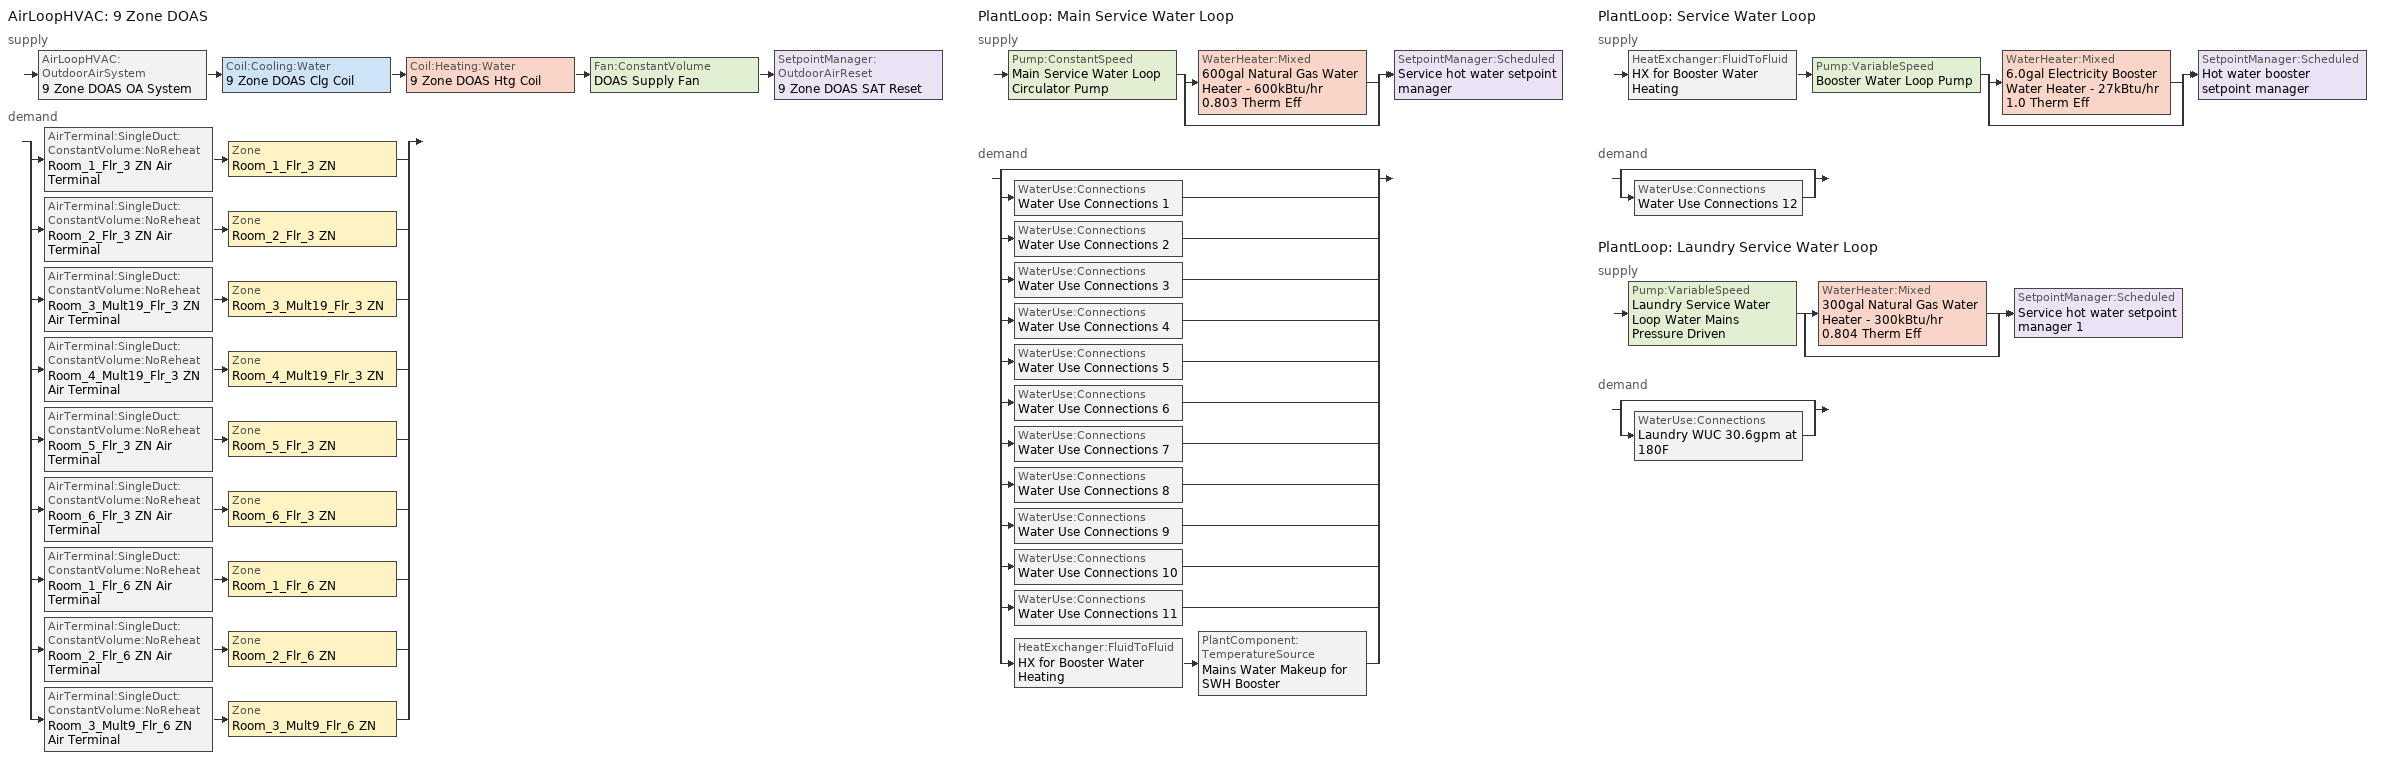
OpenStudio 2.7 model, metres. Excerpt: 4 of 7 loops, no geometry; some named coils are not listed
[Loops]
AirLoopHVAC '9 Zone DOAS'
 supply: AirLoopHVAC:OutdoorAirSystem '9 Zone DOAS OA System' > Coil:Cooling:Water '9 Zone DOAS Clg Coil' > Coil:Heating:Water '9 Zone DOAS Htg Coil' > Fan:ConstantVolume 'DOAS Supply Fan' > SetpointManager:OutdoorAirReset '9 Zone DOAS SAT Reset'
 demand: split
  | AirTerminal:SingleDuct:ConstantVolume:NoReheat 'Room_1_Flr_3 ZN Air Terminal' > Zone 'Room_1_Flr_3 ZN'
  | AirTerminal:SingleDuct:ConstantVolume:NoReheat 'Room_2_Flr_3 ZN Air Terminal' > Zone 'Room_2_Flr_3 ZN'
  | AirTerminal:SingleDuct:ConstantVolume:NoReheat 'Room_3_Mult19_Flr_3 ZN Air Terminal' > Zone 'Room_3_Mult19_Flr_3 ZN'
  | AirTerminal:SingleDuct:ConstantVolume:NoReheat 'Room_4_Mult19_Flr_3 ZN Air Terminal' > Zone 'Room_4_Mult19_Flr_3 ZN'
  | AirTerminal:SingleDuct:ConstantVolume:NoReheat 'Room_5_Flr_3 ZN Air Terminal' > Zone 'Room_5_Flr_3 ZN'
  | AirTerminal:SingleDuct:ConstantVolume:NoReheat 'Room_6_Flr_3 ZN Air Terminal' > Zone 'Room_6_Flr_3 ZN'
  | AirTerminal:SingleDuct:ConstantVolume:NoReheat 'Room_1_Flr_6 ZN Air Terminal' > Zone 'Room_1_Flr_6 ZN'
  | AirTerminal:SingleDuct:ConstantVolume:NoReheat 'Room_2_Flr_6 ZN Air Terminal' > Zone 'Room_2_Flr_6 ZN'
  | AirTerminal:SingleDuct:ConstantVolume:NoReheat 'Room_3_Mult9_Flr_6 ZN Air Terminal' > Zone 'Room_3_Mult9_Flr_6 ZN'
PlantLoop 'Main Service Water Loop'
 supply: Pump:ConstantSpeed 'Main Service Water Loop Circulator Pump' > split
  | WaterHeater:Mixed '600gal Natural Gas Water Heater - 600kBtu/hr 0.803 Therm Eff'
  | bypass
  join > SetpointManager:Scheduled 'Service hot water setpoint manager'
 demand: split
  | bypass
  | WaterUse:Connections 'Water Use Connections 1'
  | WaterUse:Connections 'Water Use Connections 2'
  | WaterUse:Connections 'Water Use Connections 3'
  | WaterUse:Connections 'Water Use Connections 4'
  | WaterUse:Connections 'Water Use Connections 5'
  | WaterUse:Connections 'Water Use Connections 6'
  | WaterUse:Connections 'Water Use Connections 7'
  | WaterUse:Connections 'Water Use Connections 8'
  | WaterUse:Connections 'Water Use Connections 9'
  | WaterUse:Connections 'Water Use Connections 10'
  | WaterUse:Connections 'Water Use Connections 11'
  | HeatExchanger:FluidToFluid 'HX for Booster Water Heating' > PlantComponent:TemperatureSource 'Mains Water Makeup for SWH Booster'
PlantLoop 'Service Water Loop'
 supply: HeatExchanger:FluidToFluid 'HX for Booster Water Heating' > Pump:VariableSpeed 'Booster Water Loop Pump' > split
  | WaterHeater:Mixed '6.0gal Electricity Booster Water Heater - 27kBtu/hr 1.0 Therm Eff'
  | bypass
  join > SetpointManager:Scheduled 'Hot water booster setpoint manager'
 demand: split
  | bypass
  | WaterUse:Connections 'Water Use Connections 12'
PlantLoop 'Laundry Service Water Loop'
 supply: Pump:VariableSpeed 'Laundry Service Water Loop Water Mains Pressure Driven' > split
  | WaterHeater:Mixed '300gal Natural Gas Water Heater - 300kBtu/hr 0.804 Therm Eff'
  | bypass
  join > SetpointManager:Scheduled 'Service hot water setpoint manager 1'
 demand: split
  | bypass
  | WaterUse:Connections 'Laundry WUC 30.6gpm at 180F'
[Sizing:Zone] Zone Cooling Design Supply Air Temperature Input Method=SupplyAirTemperature; Zone Cooling Design Supply Air Temperature {C}=12.7778; Zone Cooling Design Supply Air Temperature Difference {deltaC}=11.11; Zone Heating Design Supply Air Temperature Input Method=SupplyAirTemperature; Zone Heating Design Supply Air Temperature {C}=40; Zone Heating Design Supply Air Temperature Difference {deltaC}=11.11; Zone Cooling Design Supply Air Humidity Ratio {kg-H2O/kg-air}=0.0085; Zone Heating Design Supply Air Humidity Ratio {kg-H2O/kg-air}=0.008; Heating Design Air Flow Method=DesignDay
Name | Cooling Design Air Flow Method | Account for Dedicated Outdoor Air System | Dedicated Outdoor Air System Control Strategy | Dedicated Outdoor Air Low Setpoint Temperature for Design {C} | Dedicated Outdoor Air High Setpoint Temperature for Design {C} | Cooling Minimum Air Flow Fraction
Basement ZN | DesignDayWithLimit | No | NeutralSupplyAir | autosize | autosize
Kitchen_Flr_6 ZN | DesignDayWithLimit | No | NeutralSupplyAir | autosize | autosize | 0.7
Room_1_Flr_3 ZN; Room_1_Flr_6 ZN; Room_2_Flr_3 ZN; Room_2_Flr_6 ZN; Room_3_Mult19_Flr_3 ZN; Room_3_Mult9_Flr_6 ZN; Room_4_Mult19_Flr_3 ZN; Room_5_Flr_3 ZN; Room_6_Flr_3 ZN | DesignDay | Yes | ColdSupplyAir | 12.7778 | 15.5556
[Zone equipment]
Room_1_Flr_3 ZN: Room_1_Flr_3 ZN Air Terminal, Room_1_Flr_3 ZN FCU
Room_1_Flr_6 ZN: Room_1_Flr_6 ZN Air Terminal, Room_1_Flr_6 ZN FCU
Room_2_Flr_3 ZN: Room_2_Flr_3 ZN Air Terminal, Room_2_Flr_3 ZN FCU
Room_2_Flr_6 ZN: Room_2_Flr_6 ZN Air Terminal, Room_2_Flr_6 ZN FCU
Room_3_Mult19_Flr_3 ZN: Room_3_Mult19_Flr_3 ZN Air Terminal, Room_3_Mult19_Flr_3 ZN FCU
Room_3_Mult9_Flr_6 ZN: Room_3_Mult9_Flr_6 ZN Air Terminal, Room_3_Mult9_Flr_6 ZN FCU
Room_4_Mult19_Flr_3 ZN: Room_4_Mult19_Flr_3 ZN Air Terminal, Room_4_Mult19_Flr_3 ZN FCU
Room_5_Flr_3 ZN: Room_5_Flr_3 ZN Air Terminal, Room_5_Flr_3 ZN FCU
Room_6_Flr_3 ZN: Room_6_Flr_3 ZN Air Terminal, Room_6_Flr_3 ZN FCU
[PlantLoop] Glycol Concentration=0; Plant Loop Volume {m3}=Autocalculate; Load Distribution Scheme=Optimal
Name | Maximum Loop Temperature {C} | Minimum Loop Temperature {C}
Main Service Water Loop; Laundry Service Water Loop | 60 | 10
Service Water Loop
[Sizing:Plant] Loop Type=Heating; Loop Design Temperature Difference {deltaC}=5; Sizing Option=NonCoincident; Zone Timesteps in Averaging Window=1; Coincident Sizing Factor Mode=None
Name | Design Loop Exit Temperature {C}
Main Service Water Loop | 60
Service Water Loop; Laundry Service Water Loop | 82.2222
[SetpointManager:Scheduled] Control Variable=Temperature
Name | Schedule | Setpoint Node or NodeList
Service hot water setpoint manager | Service Water Loop Temp - 140F | Main Service Water Loop Supply Outlet Node
Hot water booster setpoint manager | Service Water Booster Temp - 180.00000000000006F | Service Water Loop Supply Outlet Node
Service hot water setpoint manager 1 | Service Water Loop Temp - 180F | Laundry Service Water Loop Supply Outlet Node
[Pump:VariableSpeed] Pump Control Type=Continuous; Skin Loss Radiative Fraction=0.5; Design Power Sizing Method=PowerPerFlowPerPressure; Design Electric Power per Unit Flow Rate {W/(m3/s)}=348701.1; Design Shaft Power per Unit Flow Rate per Unit Head {W-s/m3-Pa}=1.28205; Design Minimum Flow Rate Fraction=0
Name | Rated Pump Head {Pa} | Rated Power Consumption {W} | Motor Efficiency | Minimum Flow Rate {m3/s}
Booster Water Loop Pump | 0 | 0 | 1 | 0
Laundry Service Water Loop Water Mains Pressure Driven | 0.001 |  | 0.7
[Pump:ConstantSpeed]
Main Service Water Loop Circulator Pump: Rated Flow Rate {m3/s}=autosize; Rated Pump Head {Pa}=29891; Rated Power Consumption {W}=autosize; Motor Efficiency=0.855; Fraction of Motor Inefficiencies to Fluid Stream=0; Pump Control Type=Intermittent; Design Power Sizing Method=PowerPerFlowPerPressure; Design Electric Power per Unit Flow Rate {W/(m3/s)}=348701.1; Design Shaft Power per Unit Flow Rate per Unit Head {W-s/m3-Pa}=1.28205
[AirLoopHVAC]
9 Zone DOAS: Availability Schedule=HotelLarge HVACOperationSchd; Design Supply Air Flow Rate {m3/s}=AutoSize
[Sizing:System]
9 Zone DOAS: Type of Load to Size On=VentilationRequirement; Design Outdoor Air Flow Rate {m3/s}=Autosize; Central Heating Maximum System Air Flow Ratio=1; Preheat Design Temperature {C}=7; Preheat Design Humidity Ratio {kg-H2O/kg-Air}=0.008; Precool Design Temperature {C}=12.8; Precool Design Humidity Ratio {kg-H2O/kg-Air}=0.008; Central Cooling Design Supply Air Temperature {C}=12.7778; Central Heating Design Supply Air Temperature {C}=15.5556; Sizing Option=Coincident; 100% Outdoor Air in Cooling=Yes; 100% Outdoor Air in Heating=Yes; Central Cooling Design Supply Air Humidity Ratio {kg-H2O/kg-Air}=0.0085; Central Heating Design Supply Air Humidity Ratio {kg-H2O/kg-Air}=0.008; Cooling Design Air Flow Method=DesignDay; Cooling Design Air Flow Rate {m3/s}=0; Heating Design Air Flow Method=DesignDay; Heating Design Air Flow Rate {m3/s}=0; System Outdoor Air Method=ZoneSum; Zone Maximum Outdoor Air Fraction=1; Cooling Supply Air Flow Rate Per Floor Area {m3/s-m2}=0.00996765; Cooling Fraction of Autosized Cooling Supply Air Flow Rate=1; Cooling Supply Air Flow Rate Per Unit Cooling Capacity {m3/s-W}=3.94755e-05; Heating Supply Air Flow Rate Per Floor Area {m3/s-m2}=0.00996765; Heating Fraction of Autosized Heating Supply Air Flow Rate=1; Heating Fraction of Autosized Cooling Supply Air Flow Rate=1; Heating Supply Air Flow Rate Per Unit Heating Capacity {m3/s-W}=3.15882e-05; Cooling Design Capacity Method=CoolingDesignCapacity; Cooling Design Capacity {W}=autosize; Cooling Design Capacity Per Floor Area {W/m2}=234.7; Fraction of Autosized Cooling Design Capacity=1; Heating Design Capacity Method=HeatingDesignCapacity; Heating Design Capacity {W}=autosize; Heating Design Capacity Per Floor Area {W/m2}=157; Fraction of Autosized Heating Design Capacity=1; Central Cooling Capacity Control Method=OnOff
[Controller:OutdoorAir]
9 Zone DOAS OA Controller: Minimum Outdoor Air Flow Rate {m3/s}=autosize; Maximum Outdoor Air Flow Rate {m3/s}=Autosize; Economizer Control Type=DifferentialEnthalpy; Economizer Control Action Type=ModulateFlow; Lockout Type=NoLockout; Minimum Limit Type=FixedMinimum; Minimum Outdoor Air Schedule=HotelLarge MinOA_MotorizedDamper_Sched; Minimum Fraction of Outdoor Air Schedule=HotelLarge FLR_3_DOAS_OAminOAFracSchedule; Controller Mechanical Ventilation=Controller Mechanical Ventilation 1; High Humidity Control=No; Heat Recovery Bypass Control Type=BypassWhenWithinEconomizerLimits
[Controller:MechanicalVentilation]
Controller Mechanical Ventilation 1: Availability Schedule=Always On Discrete; System Outdoor Air Method=ZoneSum
[AirLoopHVAC:OutdoorAirSystem]
9 Zone DOAS OA System: Controller=9 Zone DOAS OA Controller
[Fan:ConstantVolume]
DOAS Supply Fan: Availability Schedule=Always On Discrete; Fan Total Efficiency=0.58175; Pressure Rise {Pa}=622.722; Maximum Flow Rate {m3/s}=2.0512; Motor Efficiency=0.895; Motor In Airstream Fraction=1
[SetpointManager:OutdoorAirReset]
9 Zone DOAS SAT Reset: Control Variable=Temperature; Setpoint at Outdoor Low Temperature {C}=15.5556; Outdoor Low Temperature {C}=15.5556; Setpoint at Outdoor High Temperature {C}=12.7778; Outdoor High Temperature {C}=21.1111; Setpoint Node or NodeList=9 Zone DOAS Supply Outlet Node
[AirTerminal:SingleDuct:ConstantVolume:NoReheat] Availability Schedule=Always On Discrete; Maximum Air Flow Rate {m3/s}=AutoSize
Room_1_Flr_3 ZN Air Terminal; Room_2_Flr_3 ZN Air Terminal; Room_3_Mult19_Flr_3 ZN Air Terminal; Room_4_Mult19_Flr_3 ZN Air Terminal; Room_5_Flr_3 ZN Air Terminal; Room_6_Flr_3 ZN Air Terminal; Room_1_Flr_6 ZN Air Terminal; Room_2_Flr_6 ZN Air Terminal; Room_3_Mult9_Flr_6 ZN Air Terminal
[Refrigeration:System]
RefrSystem - Large Hotel: Refrigeration Condenser=Refrigeration Condenser Air Cooled 1; Minimum Condensing Temperature {C}=21; Refrigeration System Working Fluid Type=R404a; Suction Temperature Control Type=ConstantSuctionTemperature; Suction Piping Zone=Kitchen_Flr_6 ZN
[Refrigeration:Case]
Case Large Hotel: Availability Schedule=Always On Discrete; Zone=Kitchen_Flr_6 ZN; Rated Ambient Temperature {C}=23.8889; Rated Ambient Relative Humidity {percent}=55; Rated Total Cooling Capacity per Unit Length {W/m}=705.755; Rated Latent Heat Ratio=0.3; Rated Runtime Fraction=0.85; Case Length {m}=3.6576; Case Operating Temperature {C}=2; Latent Case Credit Curve Type=CaseTemperatureMethod; Latent Case Credit Curve=Refrigeration Case Latent Credit Curve; Standard Case Fan Power per Unit Length {W/m}=180.446; Operating Case Fan Power per Unit Length {W/m}=180.446; Standard Case Lighting Power per Unit Length {W/m}=108.268; Installed Case Lighting Power per Unit Length {W/m}=108.268; Case Lighting Schedule=Always On Discrete; Fraction of Lighting Energy to Case=0.5; Anti-Sweat Heater Control Type=None; Humidity at Zero Anti-Sweat Heater Energy {percent}=0; Case Height {m}=1.5; Fraction of Anti-Sweat Heater Energy to Case=0.7; Case Defrost Power per Unit Length {W/m}=0; Case Defrost Type=OffCycle; Case Defrost Schedule=Refrigeration Defrost Schedule; Case Defrost Drip-Down Schedule=Refrigeration Defrost Schedule 1; Defrost Energy Correction Curve Type=None; Under Case HVAC Return Air Fraction=0; Refrigerated Case Restocking Schedule=Always Off; Case Credit Fraction Schedule=Refrigeration Case Credit Schedule; Design Evaporator Temperature or Brine Inlet Temperature {C}=-5.56
[Refrigeration:WalkIn]
Walk-In Large Hotel: Availability Schedule=Always On Discrete; Rated Coil Cooling Capacity {W}=2686.44; Operating Temperature {C}=-23; Rated Cooling Source Temperature {C}=-28.3333; Rated Total Heating Power {W}=0; Rated Cooling Coil Fan Power {W}=248.88; Rated Circulation Fan Power {W}=0; Rated Total Lighting Power {W}=120.048; Lighting Schedule=HotelLarge BLDG_LIGHT_SCH; Defrost Type=Electric; Defrost Control Type=TimeSchedule; Defrost Schedule=Refrigeration Defrost Schedule 2; Defrost Drip-Down Schedule=Refrigeration Defrost Schedule 3; Defrost Power {W}=1998.36; Temperature Termination Defrost Fraction to Ice=0.7; Restocking Schedule=HotelLarge Kitchen_Flr_6_Case:1_WALKINFREEZER_WalkInStockingSched; Insulated Floor Surface Area {m2}=11.1484; Insulated Floor U-Value {W/m2-K}=0.207; WalkIn Zone Boundary 1=Refrigeration Walk In Zone Boundary 1
[Refrigeration:WalkIn:ZoneBoundary]
Refrigeration Walk In Zone Boundary 1: Zone=Kitchen_Flr_6 ZN; Total Insulated Surface Area Facing Zone {m2}=43.4; Insulated Surface U-Value Facing Zone {W/m2-K}=0.235; Area of Stocking Doors Facing Zone {m2}=2; Height of Stocking Doors Facing Zone {m}=2; Stocking Door Opening Schedule Name Facing Zone=door_wi_sched; Stocking Door Opening Protection Type Facing Zone=StripCurtain
[Refrigeration:Condenser:AirCooled]
Refrigeration Condenser Air Cooled 1: Rated Effective Total Heat Rejection Rate Curve=Curve Linear 1; Rated Subcooling Temperature Difference {deltaC}=0; Condenser Fan Speed Control Type=Fixed; Rated Fan Power {W}=946.525; Minimum Fan Air Flow Ratio=0.1
[WaterHeater:Mixed] Deadband Temperature Difference {deltaC}=2; Heater Control Type=Cycle; Off Cycle Parasitic Heat Fraction to Tank=0; On Cycle Parasitic Heat Fraction to Tank=0; Ambient Temperature Indicator=ThermalZone; Use Side Effectiveness=1; Source Side Effectiveness=1; Use Side Design Flow Rate {m3/s}=autosize; Source Side Design Flow Rate {m3/s}=autosize; Indirect Water Heating Recovery Time {hr}=1.5; Source Side Flow Control Mode=IndirectHeatPrimarySetpoint
Name | Tank Volume {m3} | Setpoint Temperature Schedule | Maximum Temperature Limit {C} | Heater Maximum Capacity {W} | Heater Fuel Type | Heater Thermal Efficiency | Off Cycle Parasitic Fuel Consumption Rate {W} | Off Cycle Parasitic Fuel Type | On Cycle Parasitic Fuel Consumption Rate {W} | On Cycle Parasitic Fuel Type | Ambient Temperature Thermal Zone | Off Cycle Loss Coefficient to Ambient Temperature {W/K} | On Cycle Loss Coefficient to Ambient Temperature {W/K}
600gal Natural Gas Water Heater - 600kBtu/hr 0.803 Therm Eff | 2.27125 | Service Water Loop Temp - 140F | 60 | 175843 | NaturalGas | 0.802763 | 18467.4 | NaturalGas | 18467.4 | NaturalGas | Basement ZN | 15.6173 | 15.6173
6.0gal Electricity Booster Water Heater - 27kBtu/hr 1.0 Therm Eff | 0.0227125 | Service Water Booster Temp - 180.00000000000006F | 82.2222 | 7999.96 | Electricity | 1 | 0 | Electricity | 0 | Electricity | Kitchen_Flr_6 ZN | 1.05486 | 1.05486
300gal Natural Gas Water Heater - 300kBtu/hr 0.804 Therm Eff | 1.13562 | Service Water Loop Temp - 180F | 82.2222 | 87921.3 | NaturalGas | 0.803984 | 0 | NaturalGas | 0 | NaturalGas | Basement ZN | 11.2595 | 11.2595
[WaterUse:Connections]
Name | Water Use Equipment Name 1
Water Use Connections 1 | Room_1_Flr_3 Service Water Use 0.08gpm
Water Use Connections 2 | Room_2_Flr_3 Service Water Use 0.08gpm
Water Use Connections 3 | Room_5_Flr_3 Service Water Use 0.08gpm
Water Use Connections 4 | Room_6_Flr_3 Service Water Use 0.08gpm
Water Use Connections 5 | Room_3_Mult19_Flr_3 Service Water Use 1.58gpm
Water Use Connections 6 | Room_4_Mult19_Flr_3 Service Water Use 1.58gpm
Water Use Connections 7 | Room_1_Flr_6 Service Water Use 0.02gpm
Water Use Connections 8 | Room_2_Flr_6 Service Water Use 0.02gpm
Water Use Connections 9 | Room_3_Mult9_Flr_6 Service Water Use 0.19gpm
Water Use Connections 10 | Kitchen_Flr_6 Service Water Use 2.22gpm
Water Use Connections 11 | Laundry_Flr_1 Service Water Use 2.61gpm
Water Use Connections 12 | Booster Water Fixture - 1.33 gpm at 180F
Laundry WUC 30.6gpm at 180F | Laundry Service Water Use 30.6gpm at 180F
[WaterUse:Equipment:Definition]
Name | Peak Flow Rate {m3/s} | Target Temperature Schedule | Sensible Fraction Schedule | Latent Fraction Schedule
Room_1_Flr_3 Service Water Use Def 0.08gpm | 5.25789e-06 | Mixed Water At Faucet Temp - 140F | Fraction Sensible - 0.2 | Fraction Latent - 0.05
Room_2_Flr_3 Service Water Use Def 0.08gpm | 5.25727e-06 | Mixed Water At Faucet Temp - 140F 1 | Fraction Sensible - 0.2 | Fraction Latent - 0.05
Room_5_Flr_3 Service Water Use Def 0.08gpm | 5.25789e-06 | Mixed Water At Faucet Temp - 140F 2 | Fraction Sensible - 0.2 | Fraction Latent - 0.05
Room_6_Flr_3 Service Water Use Def 0.08gpm | 5.25727e-06 | Mixed Water At Faucet Temp - 140F 3 | Fraction Sensible - 0.2 | Fraction Latent - 0.05
Room_3_Mult19_Flr_3 Service Water Use Def 1.58gpm | 9.98824e-05 | Mixed Water At Faucet Temp - 140F 4 | Fraction Sensible - 0.2 | Fraction Latent - 0.05
Room_4_Mult19_Flr_3 Service Water Use Def 1.58gpm | 9.99097e-05 | Mixed Water At Faucet Temp - 140F 5 | Fraction Sensible - 0.2 | Fraction Latent - 0.05
Room_1_Flr_6 Service Water Use Def 0.02gpm | 1.31447e-06 | Mixed Water At Faucet Temp - 140F 6 | Fraction Sensible - 0.2 | Fraction Latent - 0.05
Room_2_Flr_6 Service Water Use Def 0.02gpm | 1.31432e-06 | Mixed Water At Faucet Temp - 140F 7 | Fraction Sensible - 0.2 | Fraction Latent - 0.05
Room_3_Mult9_Flr_6 Service Water Use Def 0.19gpm | 1.18314e-05 | Mixed Water At Faucet Temp - 140F 8 | Fraction Sensible - 0.2 | Fraction Latent - 0.05
Kitchen_Flr_6 Service Water Use Def 2.22gpm | 0.000139845 | Mixed Water At Faucet Temp - 140F 9 | Fraction Sensible - 0.2 | Fraction Latent - 0.05
Laundry_Flr_1 Service Water Use Def 2.61gpm | 0.000164667 | Mixed Water At Faucet Temp - 140F 10 | Fraction Sensible - 0.2 | Fraction Latent - 0.05
Booster Water Fixture Def - 1.33 gpm | 8.391e-05 | Mixed Water At Faucet Temp - 180F
Laundry Service Water Use Def 30.6gpm | 0.00193056 | Mixed Water At Faucet Temp - 180F 1 | Fraction Sensible - 0.2 | Fraction Latent - 0.05
[WaterUse:Equipment]
Name | Water Use Equipment Definition | Flow Rate Fraction Schedule
Room_1_Flr_3 Service Water Use 0.08gpm | Room_1_Flr_3 Service Water Use Def 0.08gpm | HotelLarge GuestRoom_SWH_Sch
Room_2_Flr_3 Service Water Use 0.08gpm | Room_2_Flr_3 Service Water Use Def 0.08gpm | HotelLarge GuestRoom_SWH_Sch
Room_5_Flr_3 Service Water Use 0.08gpm | Room_5_Flr_3 Service Water Use Def 0.08gpm | HotelLarge GuestRoom_SWH_Sch
Room_6_Flr_3 Service Water Use 0.08gpm | Room_6_Flr_3 Service Water Use Def 0.08gpm | HotelLarge GuestRoom_SWH_Sch
Room_3_Mult19_Flr_3 Service Water Use 1.58gpm | Room_3_Mult19_Flr_3 Service Water Use Def 1.58gpm | HotelLarge GuestRoom_SWH_Sch
Room_4_Mult19_Flr_3 Service Water Use 1.58gpm | Room_4_Mult19_Flr_3 Service Water Use Def 1.58gpm | HotelLarge GuestRoom_SWH_Sch
Room_1_Flr_6 Service Water Use 0.02gpm | Room_1_Flr_6 Service Water Use Def 0.02gpm | HotelLarge GuestRoom_SWH_Sch
Room_2_Flr_6 Service Water Use 0.02gpm | Room_2_Flr_6 Service Water Use Def 0.02gpm | HotelLarge GuestRoom_SWH_Sch
Room_3_Mult9_Flr_6 Service Water Use 0.19gpm | Room_3_Mult9_Flr_6 Service Water Use Def 0.19gpm | HotelLarge GuestRoom_SWH_Sch
Kitchen_Flr_6 Service Water Use 2.22gpm | Kitchen_Flr_6 Service Water Use Def 2.22gpm | HotelLarge BLDG_SWH_SCH
Laundry_Flr_1 Service Water Use 2.61gpm | Laundry_Flr_1 Service Water Use Def 2.61gpm | HotelLarge LaundryRoom_SWH_Sch_Post2004
Booster Water Fixture - 1.33 gpm at 180F | Booster Water Fixture Def - 1.33 gpm | HotelLarge BLDG_SWH_SCH
Laundry Service Water Use 30.6gpm at 180F | Laundry Service Water Use Def 30.6gpm | HotelLarge LAUNDRY_SWH_SCH
[HeatExchanger:FluidToFluid]
HX for Booster Water Heating: Loop Demand Side Design Flow Rate {m3/s}=autosize; Loop Supply Side Design Flow Rate {m3/s}=autosize; Heat Exchange Model Type=Ideal; Heat Exchanger U-Factor Times Area Value {W/K}=autosize; Control Type=UncontrolledOn; Minimum Temperature Difference to Activate Heat Exchanger {deltaC}=0.01; Heat Transfer Metering End Use Type=LoopToLoop; Component Override Cooling Control Temperature Mode=Loop; Sizing Factor=1; Operation Minimum Temperature Limit {C}=0; Operation Maximum Temperature Limit {C}=100
[PlantComponent:TemperatureSource]
Mains Water Makeup for SWH Booster: Design Volume Flow Rate {m3/s}=autosize; Temperature Specification Type=Scheduled; Source Temperature {C}=8; Source Temperature Schedule=Mains Water Temperature
[Schedule:Ruleset]
Name | Default Day Schedule | Summer Design Day Schedule | Winter Design Day Schedule
HotelLarge HVACOperationSchd | HotelLarge HVACOperationSchd Default | HotelLarge HVACOperationSchd Summer Design Day | HotelLarge HVACOperationSchd Winter Design Day
HotelLarge MinOA_MotorizedDamper_Sched | HotelLarge MinOA_MotorizedDamper_Sched Default | HotelLarge MinOA_MotorizedDamper_Sched Summer Design Day | HotelLarge MinOA_MotorizedDamper_Sched Winter Design Day
HotelLarge FLR_3_DOAS_OAminOAFracSchedule | HotelLarge FLR_3_DOAS_OAminOAFracSchedule Default | HotelLarge FLR_3_DOAS_OAminOAFracSchedule Summer Design Day | HotelLarge FLR_3_DOAS_OAminOAFracSchedule Winter Design Day
Always Off | Always Off Default | Always Off Summer Design Day 16 | Always Off Winter Design Day 16
Refrigeration Defrost Schedule | Refrigeration Defrost Schedule Default
Refrigeration Defrost Schedule 1 | Refrigeration Defrost Schedule Default 1
Refrigeration Case Credit Schedule | Refrigeration Case Credit Schedule Default
HotelLarge Kitchen_Flr_6_Case:1_WALKINFREEZER_WalkInStockingSched | HotelLarge Kitchen_Flr_6_Case:1_WALKINFREEZER_WalkInStockingSched Default | HotelLarge Kitchen_Flr_6_Case:1_WALKINFREEZER_WalkInStockingSched Summer Design Day | HotelLarge Kitchen_Flr_6_Case:1_WALKINFREEZER_WalkInStockingSched Winter Design Day
HotelLarge BLDG_LIGHT_SCH | HotelLarge BLDG_LIGHT_SCH Default | HotelLarge BLDG_LIGHT_SCH Summer Design Day | HotelLarge BLDG_LIGHT_SCH Winter Design Day
door_wi_sched | door_wi_sched Default
Refrigeration Defrost Schedule 2 | Refrigeration Defrost Schedule Default 2
Refrigeration Defrost Schedule 3 | Refrigeration Defrost Schedule Default 3
Service Water Loop Temp - 140F | Service Water Loop Temp - 140F Default
Fraction Sensible - 0.2 | Fraction Sensible - 0.2 Default
Fraction Latent - 0.05 | Fraction Latent - 0.05 Default
Mixed Water At Faucet Temp - 140F | Mixed Water At Faucet Temp - 140F Default
HotelLarge GuestRoom_SWH_Sch | HotelLarge GuestRoom_SWH_Sch Default | HotelLarge GuestRoom_SWH_Sch Summer Design Day | HotelLarge GuestRoom_SWH_Sch Winter Design Day
Mixed Water At Faucet Temp - 140F 1 | Mixed Water At Faucet Temp - 140F Default 1
Mixed Water At Faucet Temp - 140F 2 | Mixed Water At Faucet Temp - 140F Default 2
Mixed Water At Faucet Temp - 140F 3 | Mixed Water At Faucet Temp - 140F Default 3
Mixed Water At Faucet Temp - 140F 4 | Mixed Water At Faucet Temp - 140F Default 4
Mixed Water At Faucet Temp - 140F 5 | Mixed Water At Faucet Temp - 140F Default 5
Mixed Water At Faucet Temp - 140F 6 | Mixed Water At Faucet Temp - 140F Default 6
Mixed Water At Faucet Temp - 140F 7 | Mixed Water At Faucet Temp - 140F Default 7
Mixed Water At Faucet Temp - 140F 8 | Mixed Water At Faucet Temp - 140F Default 8
Mixed Water At Faucet Temp - 140F 9 | Mixed Water At Faucet Temp - 140F Default 9
HotelLarge BLDG_SWH_SCH | HotelLarge BLDG_SWH_SCH Default | HotelLarge BLDG_SWH_SCH Summer Design Day | HotelLarge BLDG_SWH_SCH Winter Design Day
Mixed Water At Faucet Temp - 140F 10 | Mixed Water At Faucet Temp - 140F Default 10
HotelLarge LaundryRoom_SWH_Sch_Post2004 | HotelLarge LaundryRoom_SWH_Sch_Post2004 Default | HotelLarge LaundryRoom_SWH_Sch_Post2004 Summer Design Day | HotelLarge LaundryRoom_SWH_Sch_Post2004 Winter Design Day
Service Water Booster Temp - 180.00000000000006F | Service Water Booster Temp - 180.00000000000006F Default
Mixed Water At Faucet Temp - 180F | Mixed Water At Faucet Temp - 180F Default
Service Water Loop Temp - 180F | Service Water Loop Temp - 180F Default
Mixed Water At Faucet Temp - 180F 1 | Mixed Water At Faucet Temp - 180F Default 1
HotelLarge LAUNDRY_SWH_SCH | HotelLarge LAUNDRY_SWH_SCH Default | HotelLarge LAUNDRY_SWH_SCH Summer Design Day | HotelLarge LAUNDRY_SWH_SCH Winter Design Day
[Schedule:Day]
HotelLarge HVACOperationSchd Default; HotelLarge HVACOperationSchd Winter Design Day; HotelLarge HVACOperationSchd Summer Design Day; HotelLarge MinOA_MotorizedDamper_Sched Default; HotelLarge MinOA_MotorizedDamper_Sched Winter Design Day; HotelLarge MinOA_MotorizedDamper_Sched Summer Design Day; HotelLarge FLR_3_DOAS_OAminOAFracSchedule Default; HotelLarge FLR_3_DOAS_OAminOAFracSchedule Winter Design Day; HotelLarge FLR_3_DOAS_OAminOAFracSchedule Summer Design Day; HotelLarge BLDG_LIGHT_SCH Summer Design Day: 24, 0, 1
Always Off Default: 1, 0, 0.08, 2, 0, 0.04, 4, 0, 0.01, 5, 0, 0.04, 6, 0, 0.27, 7, 0, 0.94, 8, 0, 1, 9, 0, 0.96, 10, 0, 0.84, 11, 0, 0.76, 12, 0, 0.61, 13, 0, 0.53, 14, 0, 0.47, 15, 0, 0.41, 16, 0, 0.47, 17, 0, 0.55, 18, 0, 0.73, 19, 0, 0.86, 20, 0, 0.82, 21, 0, 0.75, 22, 0, 0.61, 23, 0, 0.53, 24, 0, 1
Always Off Winter Design Day 16; Always Off Summer Design Day 16: 7, 0, 29.4, 8, 0, 26.7, 17, 0, 23.9, 18, 0, 26.7, 24, 0, 29.4
Refrigeration Defrost Schedule Default; Refrigeration Defrost Schedule Default 1: 0, 59, 0, 24, 0, 0
Refrigeration Case Credit Schedule Default: 7, 0, 0.2, 21, 0, 0.4, 24, 0, 0.2
HotelLarge Kitchen_Flr_6_Case:1_WALKINFREEZER_WalkInStockingSched Default: 4, 0, 0, 5, 0, 725, 6, 0, 417, 7, 0, 290, 24, 0, 0
HotelLarge Kitchen_Flr_6_Case:1_WALKINFREEZER_WalkInStockingSched Winter Design Day; HotelLarge Kitchen_Flr_6_Case:1_WALKINFREEZER_WalkInStockingSched Summer Design Day; HotelLarge Kitchen_Flr_6_Case:1_WALKINFREEZER_WalkInStockingSched WntrDsn|SmrDsn|Wknd|Mon|Wed|Thu Day: 4, 0, 0, 5, 0, 125, 6, 0, 117, 7, 0, 90, 19, 0, 0, 20, 0, 125, 21, 0, 117, 22, 0, 90, 24, 0, 0
HotelLarge BLDG_LIGHT_SCH Default: 2, 0, 0.3, 6, 0, 0.2, 7, 0, 0.3, 9, 0, 0.4, 13, 0, 0.3, 18, 0, 0.2, 19, 0, 0.5, 20, 0, 0.7, 21, 0, 0.8, 22, 0, 0.6, 23, 0, 0.5, 24, 0, 0.3
HotelLarge BLDG_LIGHT_SCH Sat Day: 2, 0, 0.2, 6, 0, 0.1, 8, 0, 0.3, 10, 0, 0.4, 11, 0, 0.3, 18, 0, 0.25, 19, 0, 0.6, 22, 0, 0.7, 23, 0, 0.6, 24, 0, 0.3
HotelLarge BLDG_LIGHT_SCH Wkdy Day: 1, 0, 0.2, 2, 0, 0.15, 5, 0, 0.1, 6, 0, 0.2, 7, 0, 0.4, 8, 0, 0.5, 10, 0, 0.4, 18, 0, 0.25, 19, 0, 0.6, 20, 0, 0.8, 21, 0, 0.9, 22, 0, 0.8, 23, 0, 0.6, 24, 0, 0.3
HotelLarge BLDG_LIGHT_SCH Winter Design Day: 24, 0, 0
door_wi_sched Default: 6, 0, 0, 22, 0, 0.0625, 24, 0, 0
Refrigeration Defrost Schedule Default 2; Refrigeration Defrost Schedule Default 3: 0, 59, 1, 10, 0, 0, 10, 59, 1, 24, 0, 0
Service Water Loop Temp - 140F Default; Mixed Water At Faucet Temp - 140F Default; Mixed Water At Faucet Temp - 140F Default 1; Mixed Water At Faucet Temp - 140F Default 2; Mixed Water At Faucet Temp - 140F Default 3; Mixed Water At Faucet Temp - 140F Default 4; Mixed Water At Faucet Temp - 140F Default 5; Mixed Water At Faucet Temp - 140F Default 6; Mixed Water At Faucet Temp - 140F Default 7; Mixed Water At Faucet Temp - 140F Default 8; Mixed Water At Faucet Temp - 140F Default 9; Mixed Water At Faucet Temp - 140F Default 10: 24, 0, 60
Fraction Sensible - 0.2 Default: 24, 0, 0.2
Fraction Latent - 0.05 Default: 24, 0, 0.05
HotelLarge GuestRoom_SWH_Sch Default; HotelLarge GuestRoom_SWH_Sch Winter Design Day; HotelLarge GuestRoom_SWH_Sch Summer Design Day: 1, 0, 0.2, 4, 0, 0.15, 5, 0, 0.2, 6, 0, 0.25, 7, 0, 0.35, 8, 0, 0.6, 9, 0, 0.8, 10, 0, 0.55, 11, 0, 0.4, 12, 0, 0.3, 17, 0, 0.2, 18, 0, 0.25, 19, 0, 0.3, 22, 0, 0.4, 23, 0, 0.6, 24, 0, 0.35
HotelLarge GuestRoom_SWH_Sch Wkdy Day: 1, 0, 0.2, 4, 0, 0.15, 5, 0, 0.2, 6, 0, 0.35, 7, 0, 0.6, 8, 0, 0.8, 9, 0, 0.55, 10, 0, 0.4, 11, 0, 0.3, 17, 0, 0.2, 18, 0, 0.3, 19, 0, 0.55, 21, 0, 0.4, 22, 0, 0.6, 23, 0, 0.45, 24, 0, 0.25
HotelLarge BLDG_SWH_SCH Default: 1, 0, 0.25, 5, 0, 0.2, 6, 0, 0.3, 9, 0, 0.5, 10, 0, 0.55, 12, 0, 0.5, 14, 0, 0.4, 17, 0, 0.3, 18, 0, 0.4, 20, 0, 0.5, 21, 0, 0.4, 22, 0, 0.5, 23, 0, 0.4, 24, 0, 0.2
HotelLarge BLDG_SWH_SCH Summer Design Day; HotelLarge BLDG_SWH_SCH SmrDsn|Wkdy Day: 1, 0, 0.2, 4, 0, 0.15, 5, 0, 0.2, 6, 0, 0.25, 7, 0, 0.5, 8, 0, 0.6, 9, 0, 0.55, 10, 0, 0.45, 11, 0, 0.4, 12, 0, 0.45, 13, 0, 0.4, 14, 0, 0.35, 17, 0, 0.3, 18, 0, 0.4, 19, 0, 0.55, 20, 0, 0.6, 21, 0, 0.5, 22, 0, 0.55, 23, 0, 0.45, 24, 0, 0.25
HotelLarge BLDG_SWH_SCH Winter Design Day; HotelLarge BLDG_SWH_SCH WntrDsn|Sat Day: 1, 0, 0.2, 4, 0, 0.15, 5, 0, 0.2, 6, 0, 0.25, 7, 0, 0.4, 10, 0, 0.5, 11, 0, 0.45, 13, 0, 0.5, 14, 0, 0.45, 16, 0, 0.4, 17, 0, 0.35, 18, 0, 0.4, 20, 0, 0.55, 21, 0, 0.5, 22, 0, 0.55, 23, 0, 0.4, 24, 0, 0.3
HotelLarge LaundryRoom_SWH_Sch_Post2004 Default; HotelLarge LaundryRoom_SWH_Sch_Post2004 Winter Design Day; HotelLarge LaundryRoom_SWH_Sch_Post2004 Summer Design Day; HotelLarge LAUNDRY_SWH_SCH Default; HotelLarge LAUNDRY_SWH_SCH Winter Design Day; HotelLarge LAUNDRY_SWH_SCH Summer Design Day: 17, 0, 0, 24, 0, 1
Service Water Booster Temp - 180.00000000000006F Default; Mixed Water At Faucet Temp - 180F Default; Service Water Loop Temp - 180F Default; Mixed Water At Faucet Temp - 180F Default 1: 24, 0, 82.2222
[Schedule:Rule] Date Specification Type=DateRange; Start Month=1; Start Day=1; End Month=12; End Day=31
Name | Schedule Ruleset | Rule Order | Day Schedule | Apply Sunday | Apply Monday | Apply Wednesday | Apply Thursday | Apply Saturday | Apply Tuesday | Apply Friday
Schedule Rule 23 | HotelLarge Kitchen_Flr_6_Case:1_WALKINFREEZER_WalkInStockingSched | 0 | HotelLarge Kitchen_Flr_6_Case:1_WALKINFREEZER_WalkInStockingSched WntrDsn|SmrDsn|Wknd|Mon|Wed|Thu Day | Yes | Yes | Yes | Yes | Yes
Schedule Rule 24 | HotelLarge BLDG_LIGHT_SCH | 1 | HotelLarge BLDG_LIGHT_SCH Sat Day |  |  |  |  | Yes
Schedule Rule 25 | HotelLarge BLDG_LIGHT_SCH | 0 | HotelLarge BLDG_LIGHT_SCH Wkdy Day |  | Yes | Yes | Yes |  | Yes | Yes
Schedule Rule 26 | HotelLarge GuestRoom_SWH_Sch | 0 | HotelLarge GuestRoom_SWH_Sch Wkdy Day |  | Yes | Yes | Yes |  | Yes | Yes
Schedule Rule 27 | HotelLarge BLDG_SWH_SCH | 1 | HotelLarge BLDG_SWH_SCH SmrDsn|Wkdy Day |  | Yes | Yes | Yes |  | Yes | Yes
Schedule Rule 28 | HotelLarge BLDG_SWH_SCH | 0 | HotelLarge BLDG_SWH_SCH WntrDsn|Sat Day |  |  |  |  | Yes
[Schedule:Constant]
Name | Value
Always On Discrete | 1
Mains Water Temperature | 10
[Curve:Cubic]
Refrigeration Case Latent Credit Curve: Coefficient1 Constant=0.0265263; Coefficient2 x=0.00107803; Coefficient3 x**2=-6.02558e-05; Coefficient4 x**3=1.23732e-06; Minimum Value of x=-35; Maximum Value of x=20
[Curve:Linear]
Curve Linear 1: Coefficient1 Constant=0; Coefficient2 x=1018.49; Minimum Value of x=1.4; Maximum Value of x=33.3
